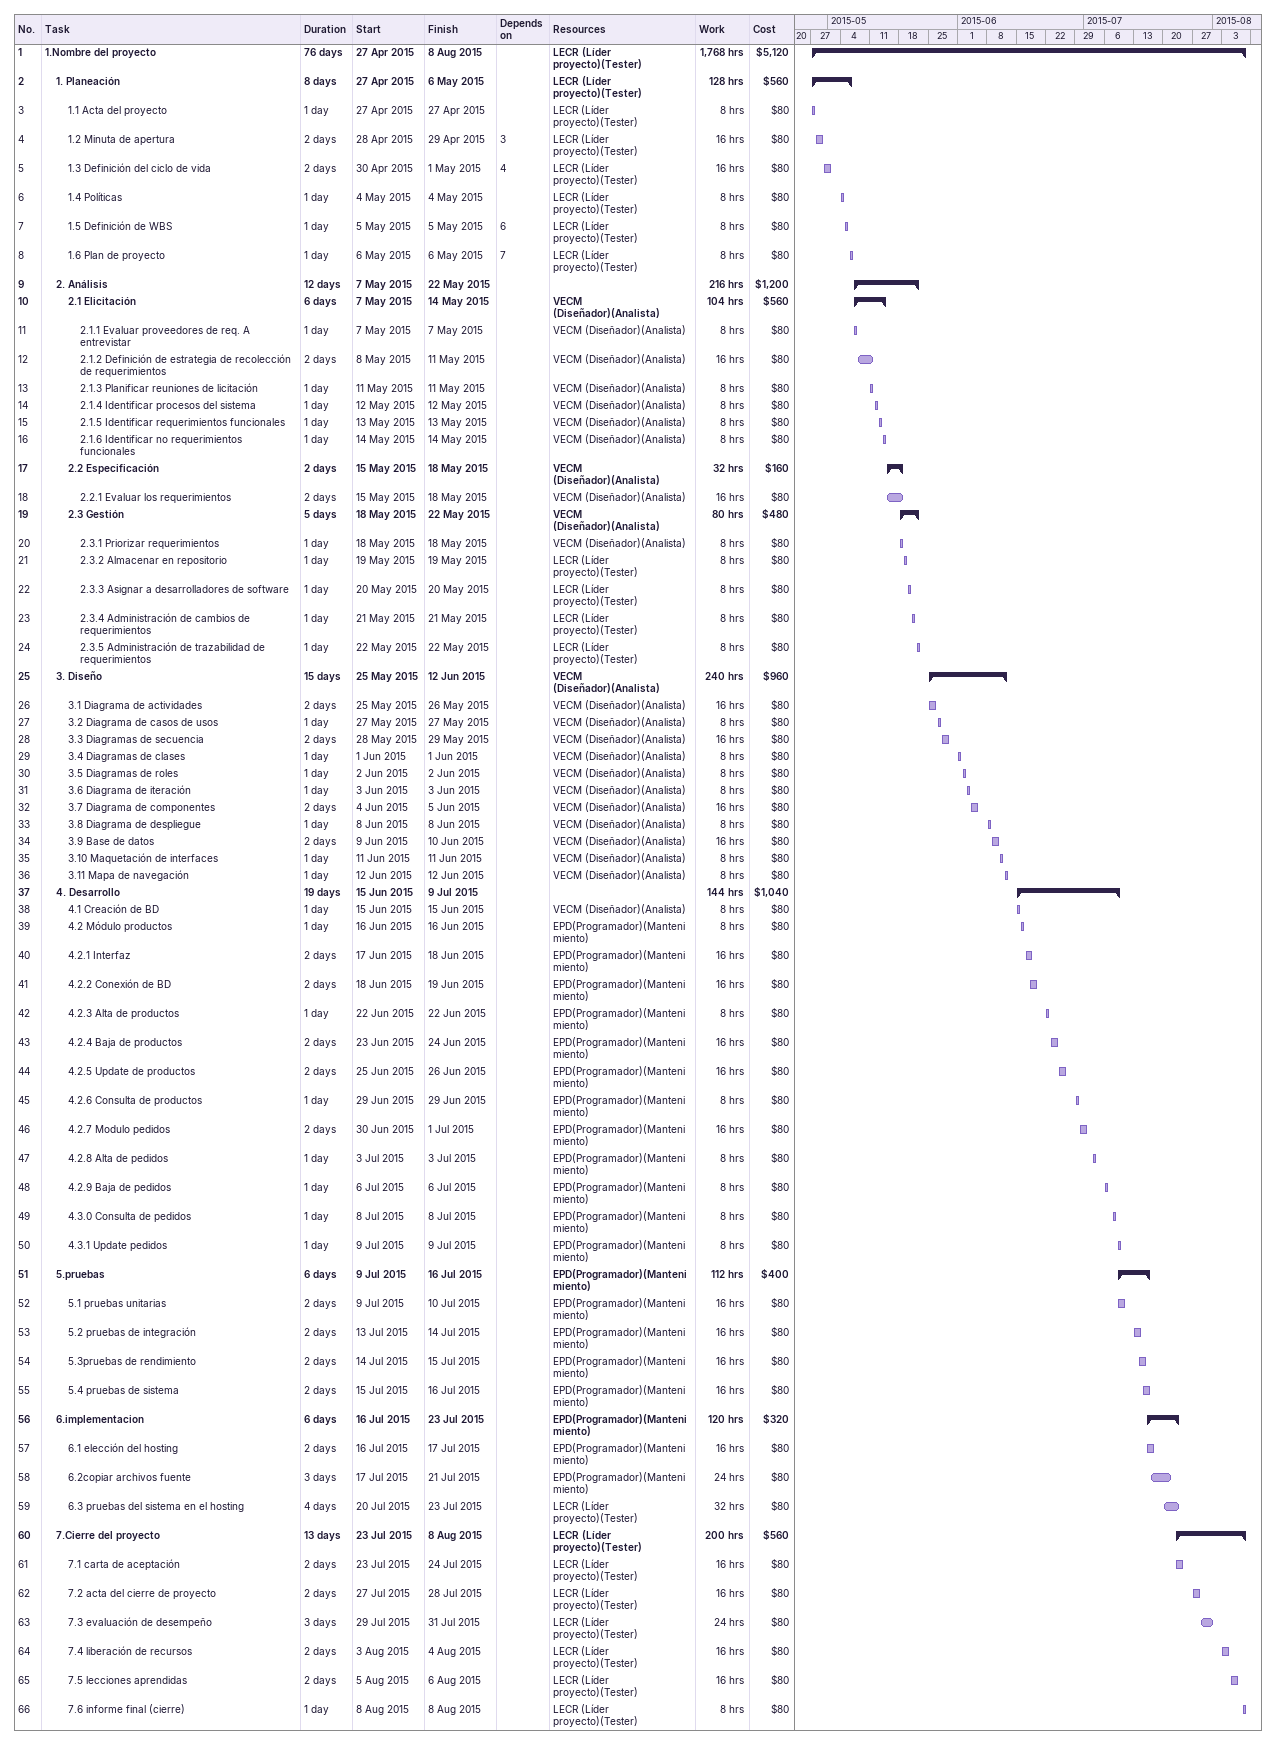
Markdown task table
| ID | Level | Task | Duration | Start | Finish | Predecessors | Resources | Work (h) | Cost ($) |
|---|---|---|---|---|---|---|---|---|---|
| 1 | 1 | **1.Nombre del proyecto** | 76d | 2015-04-27 | 2015-08-08 |  | LECR (Líder proyecto)(Tester) | 1768 | 5120 |
| 2 | 2 | **1. Planeación** | 8d | 2015-04-27 | 2015-05-06 |  | LECR (Líder proyecto)(Tester) | 128 | 560 |
| 3 | 3 | 1.1 Acta del proyecto | 1d | 2015-04-27 | 2015-04-27 |  | LECR (Líder proyecto)(Tester) | 8 | 80 |
| 4 | 3 | 1.2 Minuta de apertura | 2d | 2015-04-28 | 2015-04-29 | 3 | LECR (Líder proyecto)(Tester) | 16 | 80 |
| 5 | 3 | 1.3 Definición del ciclo de vida | 2d | 2015-04-30 | 2015-05-01 | 4 | LECR (Líder proyecto)(Tester) | 16 | 80 |
| 6 | 3 | 1.4 Políticas | 1d | 2015-05-04 | 2015-05-04 |  | LECR (Líder proyecto)(Tester) | 8 | 80 |
| 7 | 3 | 1.5 Definición de WBS | 1d | 2015-05-05 | 2015-05-05 | 6 | LECR (Líder proyecto)(Tester) | 8 | 80 |
| 8 | 3 | 1.6 Plan de proyecto | 1d | 2015-05-06 | 2015-05-06 | 7 | LECR (Líder proyecto)(Tester) | 8 | 80 |
| 9 | 2 | **2. Análisis** | 12d | 2015-05-07 | 2015-05-22 |  |  | 216 | 1200 |
| 10 | 3 | **2.1 Elicitación** | 6d | 2015-05-07 | 2015-05-14 |  | VECM (Diseñador)(Analista) | 104 | 560 |
| 11 | 4 | 2.1.1 Evaluar proveedores de req. A entrevistar | 1d | 2015-05-07 | 2015-05-07 |  | VECM (Diseñador)(Analista) | 8 | 80 |
| 12 | 4 | 2.1.2 Definición de estrategia de recolección de requerimientos | 2d | 2015-05-08 | 2015-05-11 |  | VECM (Diseñador)(Analista) | 16 | 80 |
| 13 | 4 | 2.1.3 Planificar reuniones de licitación | 1d | 2015-05-11 | 2015-05-11 |  | VECM (Diseñador)(Analista) | 8 | 80 |
| 14 | 4 | 2.1.4 Identificar procesos del sistema | 1d | 2015-05-12 | 2015-05-12 |  | VECM (Diseñador)(Analista) | 8 | 80 |
| 15 | 4 | 2.1.5 Identificar requerimientos funcionales | 1d | 2015-05-13 | 2015-05-13 |  | VECM (Diseñador)(Analista) | 8 | 80 |
| 16 | 4 | 2.1.6 Identificar no requerimientos funcionales | 1d | 2015-05-14 | 2015-05-14 |  | VECM (Diseñador)(Analista) | 8 | 80 |
| 17 | 3 | **2.2 Especificación** | 2d | 2015-05-15 | 2015-05-18 |  | VECM (Diseñador)(Analista) | 32 | 160 |
| 18 | 4 | 2.2.1 Evaluar los requerimientos | 2d | 2015-05-15 | 2015-05-18 |  | VECM (Diseñador)(Analista) | 16 | 80 |
| 19 | 3 | **2.3 Gestión** | 5d | 2015-05-18 | 2015-05-22 |  | VECM (Diseñador)(Analista) | 80 | 480 |
| 20 | 4 | 2.3.1 Priorizar requerimientos | 1d | 2015-05-18 | 2015-05-18 |  | VECM (Diseñador)(Analista) | 8 | 80 |
| 21 | 4 | 2.3.2 Almacenar en repositorio | 1d | 2015-05-19 | 2015-05-19 |  | LECR (Líder proyecto)(Tester) | 8 | 80 |
| 22 | 4 | 2.3.3 Asignar a desarrolladores de software | 1d | 2015-05-20 | 2015-05-20 |  | LECR (Líder proyecto)(Tester) | 8 | 80 |
| 23 | 4 | 2.3.4 Administración de cambios de requerimientos | 1d | 2015-05-21 | 2015-05-21 |  | LECR (Líder proyecto)(Tester) | 8 | 80 |
| 24 | 4 | 2.3.5 Administración de trazabilidad de requerimientos | 1d | 2015-05-22 | 2015-05-22 |  | LECR (Líder proyecto)(Tester) | 8 | 80 |
| 25 | 2 | **3. Diseño** | 15d | 2015-05-25 | 2015-06-12 |  | VECM (Diseñador)(Analista) | 240 | 960 |
| 26 | 3 | 3.1 Diagrama de actividades | 2d | 2015-05-25 | 2015-05-26 |  | VECM (Diseñador)(Analista) | 16 | 80 |
| 27 | 3 | 3.2 Diagrama de casos de usos | 1d | 2015-05-27 | 2015-05-27 |  | VECM (Diseñador)(Analista) | 8 | 80 |
| 28 | 3 | 3.3 Diagramas de secuencia | 2d | 2015-05-28 | 2015-05-29 |  | VECM (Diseñador)(Analista) | 16 | 80 |
| 29 | 3 | 3.4 Diagramas de clases | 1d | 2015-06-01 | 2015-06-01 |  | VECM (Diseñador)(Analista) | 8 | 80 |
| 30 | 3 | 3.5 Diagramas de roles | 1d | 2015-06-02 | 2015-06-02 |  | VECM (Diseñador)(Analista) | 8 | 80 |
| 31 | 3 | 3.6 Diagrama de iteración | 1d | 2015-06-03 | 2015-06-03 |  | VECM (Diseñador)(Analista) | 8 | 80 |
| 32 | 3 | 3.7 Diagrama de componentes | 2d | 2015-06-04 | 2015-06-05 |  | VECM (Diseñador)(Analista) | 16 | 80 |
| 33 | 3 | 3.8 Diagrama de despliegue | 1d | 2015-06-08 | 2015-06-08 |  | VECM (Diseñador)(Analista) | 8 | 80 |
| 34 | 3 | 3.9 Base de datos | 2d | 2015-06-09 | 2015-06-10 |  | VECM (Diseñador)(Analista) | 16 | 80 |
| 35 | 3 | 3.10 Maquetación de interfaces | 1d | 2015-06-11 | 2015-06-11 |  | VECM (Diseñador)(Analista) | 8 | 80 |
| 36 | 3 | 3.11 Mapa de navegación | 1d | 2015-06-12 | 2015-06-12 |  | VECM (Diseñador)(Analista) | 8 | 80 |
| 37 | 2 | **4. Desarrollo** | 19d | 2015-06-15 | 2015-07-09 |  |  | 144 | 1040 |
| 38 | 3 | 4.1 Creación de BD | 1d | 2015-06-15 | 2015-06-15 |  | VECM (Diseñador)(Analista) | 8 | 80 |
| 39 | 3 | 4.2 Módulo productos | 1d | 2015-06-16 | 2015-06-16 |  | EPD(Programador)(Mantenimiento) | 8 | 80 |
| 40 | 3 | 4.2.1 Interfaz | 2d | 2015-06-17 | 2015-06-18 |  | EPD(Programador)(Mantenimiento) | 16 | 80 |
| 41 | 3 | 4.2.2 Conexión de BD | 2d | 2015-06-18 | 2015-06-19 |  | EPD(Programador)(Mantenimiento) | 16 | 80 |
| 42 | 3 | 4.2.3 Alta de productos | 1d | 2015-06-22 | 2015-06-22 |  | EPD(Programador)(Mantenimiento) | 8 | 80 |
| 43 | 3 | 4.2.4 Baja de productos | 2d | 2015-06-23 | 2015-06-24 |  | EPD(Programador)(Mantenimiento) | 16 | 80 |
| 44 | 3 | 4.2.5 Update de productos | 2d | 2015-06-25 | 2015-06-26 |  | EPD(Programador)(Mantenimiento) | 16 | 80 |
| 45 | 3 | 4.2.6 Consulta de productos | 1d | 2015-06-29 | 2015-06-29 |  | EPD(Programador)(Mantenimiento) | 8 | 80 |
| 46 | 3 | 4.2.7 Modulo pedidos | 2d | 2015-06-30 | 2015-07-01 |  | EPD(Programador)(Mantenimiento) | 16 | 80 |
| 47 | 3 | 4.2.8 Alta de pedidos | 1d | 2015-07-03 | 2015-07-03 |  | EPD(Programador)(Mantenimiento) | 8 | 80 |
| 48 | 3 | 4.2.9 Baja de pedidos | 1d | 2015-07-06 | 2015-07-06 |  | EPD(Programador)(Mantenimiento) | 8 | 80 |
| 49 | 3 | 4.3.0 Consulta de pedidos | 1d | 2015-07-08 | 2015-07-08 |  | EPD(Programador)(Mantenimiento) | 8 | 80 |
| 50 | 3 | 4.3.1 Update pedidos | 1d | 2015-07-09 | 2015-07-09 |  | EPD(Programador)(Mantenimiento) | 8 | 80 |
| 51 | 2 | **5.pruebas** | 6d | 2015-07-09 | 2015-07-16 |  | EPD(Programador)(Mantenimiento) | 112 | 400 |
| 52 | 3 | 5.1 pruebas unitarias | 2d | 2015-07-09 | 2015-07-10 |  | EPD(Programador)(Mantenimiento) | 16 | 80 |
| 53 | 3 | 5.2 pruebas de integración | 2d | 2015-07-13 | 2015-07-14 |  | EPD(Programador)(Mantenimiento) | 16 | 80 |
| 54 | 3 | 5.3pruebas de rendimiento | 2d | 2015-07-14 | 2015-07-15 |  | EPD(Programador)(Mantenimiento) | 16 | 80 |
| 55 | 3 | 5.4 pruebas de sistema | 2d | 2015-07-15 | 2015-07-16 |  | EPD(Programador)(Mantenimiento) | 16 | 80 |
| 56 | 2 | **6.implementacion** | 6d | 2015-07-16 | 2015-07-23 |  | EPD(Programador)(Mantenimiento) | 120 | 320 |
| 57 | 3 | 6.1 elección del hosting | 2d | 2015-07-16 | 2015-07-17 |  | EPD(Programador)(Mantenimiento) | 16 | 80 |
| 58 | 3 | 6.2copiar archivos fuente | 3d | 2015-07-17 | 2015-07-21 |  | EPD(Programador)(Mantenimiento) | 24 | 80 |
| 59 | 3 | 6.3 pruebas del sistema en el hosting | 4d | 2015-07-20 | 2015-07-23 |  | LECR (Líder proyecto)(Tester) | 32 | 80 |
| 60 | 2 | **7.Cierre del proyecto** | 13d | 2015-07-23 | 2015-08-08 |  | LECR (Líder proyecto)(Tester) | 200 | 560 |
| 61 | 3 | 7.1 carta de aceptación | 2d | 2015-07-23 | 2015-07-24 |  | LECR (Líder proyecto)(Tester) | 16 | 80 |
| 62 | 3 | 7.2 acta del cierre de proyecto | 2d | 2015-07-27 | 2015-07-28 |  | LECR (Líder proyecto)(Tester) | 16 | 80 |
| 63 | 3 | 7.3 evaluación de desempeño | 3d | 2015-07-29 | 2015-07-31 |  | LECR (Líder proyecto)(Tester) | 24 | 80 |
| 64 | 3 | 7.4 liberación de recursos | 2d | 2015-08-03 | 2015-08-04 |  | LECR (Líder proyecto)(Tester) | 16 | 80 |
| 65 | 3 | 7.5 lecciones aprendidas | 2d | 2015-08-05 | 2015-08-06 |  | LECR (Líder proyecto)(Tester) | 16 | 80 |
| 66 | 3 | 7.6 informe final (cierre) | 1d | 2015-08-08 | 2015-08-08 |  | LECR (Líder proyecto)(Tester) | 8 | 80 |
